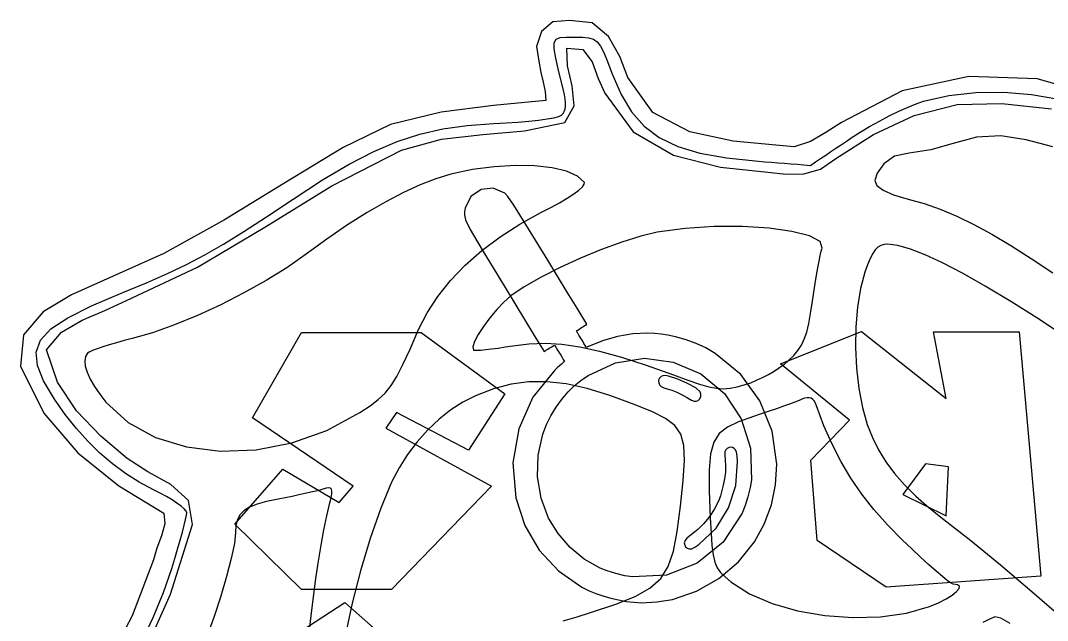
# Model space of a CAD drawing. Extents: x -68 to 38, y -28 to 81.
# Drawn here: x -67.47 to -34.13, y 36.39 to 55.87 of the extents above; entities that cross this region are included whole.
import ezdxf

# ---------------------------------------------------------------- set-up
doc = ezdxf.new("R2010")
doc.units = 0
for name, color, linetype in [('outer', 7, 'CONTINUOUS'), ('rose', 7, 'CONTINUOUS'), ('uros_logo', 7, 'CONTINUOUS')]:
    doc.layers.add(name, color=color, linetype=linetype)

msp = doc.modelspace()

# ---------------------------------------------------------------- linework, layer by layer
at = {"layer": 'outer', "color": 7}
for points in [[(-32.328703, 53.371988), (-34.461432, 53.984831), (-36.682728, 54.060828), (-38.84954, 53.589809), (-40.81881, 52.561625), (-41.3186, 52.239667), (-41.821255, 51.942791), (-42.354798, 51.771868), (-42.947263, 51.827758), (-44.335865, 51.961375), (-45.736817, 52.256084), (-46.943608, 52.887017), (-47.749709, 54.029279), (-48.010709, 54.711202), (-48.380237, 55.358635), (-48.907705, 55.802778), (-49.642535, 55.874845), (-50.188936, 55.836044), (-50.560607, 55.515498), (-50.719944, 55.028795), (-50.629314, 54.491582), (-50.574312, 54.187423), (-50.4974, 53.874386), (-50.434207, 53.566689), (-50.42037, 53.278542), (-52.116978, 53.116091), (-53.812986, 52.904771), (-55.456156, 52.49908), (-56.99425, 51.753529), (-58.925507, 50.586363), (-60.850858, 49.407242), (-62.819773, 48.309632), (-64.881713, 47.387014), (-65.817422, 46.967475), (-66.739865, 46.420534), (-67.381056, 45.672557), (-67.473012, 44.649887), (-66.717235, 43.128642), (-65.613801, 41.84029), (-64.277354, 40.763733), (-62.822538, 39.877855), (-62.782615, 39.526841), (-62.892748, 39.13726), (-63.050482, 38.740028), (-63.153344, 38.366122), (-63.853542, 36.547088), (-64.762327, 34.817454)], [(-63.581678, 35.064707), (-62.602939, 37.243609), (-61.884971, 39.507259), (-62.016988, 40.286642), (-62.591255, 40.812525), (-63.344368, 41.223179), (-64.012927, 41.656826), (-64.870875, 42.373804), (-65.658521, 43.199301), (-66.277982, 44.135799), (-66.631349, 45.18575), (-66.144873, 45.753993), (-65.475215, 46.145322), (-64.73443, 46.456064), (-64.034589, 46.782523), (-61.725219, 47.863375), (-59.536305, 49.168688), (-57.362921, 50.502225), (-55.100136, 51.667757), (-53.800103, 52.021872), (-52.455846, 52.168991), (-51.108133, 52.289136), (-49.797739, 52.562313), (-49.499149, 53.108418), (-49.555222, 53.750829), (-49.716007, 54.402714), (-49.731564, 54.977188), (-49.210497, 54.932558), (-48.913507, 54.535858), (-48.716271, 53.995375), (-48.494465, 53.51944), (-47.580854, 52.259823), (-46.268185, 51.501045), (-44.745683, 51.110102), (-43.202565, 50.953996), (-42.607964, 50.885551), (-42.032541, 50.898515), (-41.492463, 51.050002), (-41.003896, 51.397125), (-39.773502, 52.177878), (-38.456415, 52.78901), (-37.06299, 53.15018), (-35.603604, 53.181033), (-33.990326, 53.006172)]]:
    msp.add_lwpolyline(points, dxfattribs=at)
at = {"layer": 'rose', "color": 7}
for points in [[(-63.560421, 35.66883), (-63.171386, 36.488239), (-62.832592, 37.302351), (-62.562765, 38.077813), (-62.464631, 38.401465), (-62.373077, 38.712173), (-62.290109, 39.0025), (-62.217735, 39.265004), (-62.15796, 39.492289), (-62.112783, 39.676896), (-62.0842, 39.811424), (-62.074225, 39.888436), (-62.096371, 39.943861), (-62.15986, 40.01651), (-62.260235, 40.103309), (-62.393043, 40.201176), (-62.553832, 40.306993), (-62.738152, 40.417708), (-62.941547, 40.530196), (-63.159572, 40.6414), (-63.622156, 40.888635), (-64.06518, 41.168405), (-64.489598, 41.48156), (-64.896352, 41.828987), (-65.286401, 42.211559), (-65.660685, 42.630119), (-66.020164, 43.085575), (-66.365776, 43.578759), (-66.722342, 44.171883), (-66.927097, 44.673747), (-66.965536, 45.107105), (-66.823143, 45.494667), (-66.485413, 45.859183), (-65.937836, 46.223363), (-65.165907, 46.609959), (-64.155111, 47.041661), (-63.381629, 47.362688), (-62.70296, 47.661085), (-62.083374, 47.956442), (-61.487147, 48.268317), (-60.878547, 48.616257), (-60.221849, 49.019842), (-59.481322, 49.498642), (-58.621239, 50.07223), (-57.662519, 50.696924), (-56.798242, 51.210885), (-56.001875, 51.624135), (-55.246884, 51.946704), (-54.506726, 52.18857), (-53.754867, 52.359777), (-52.964777, 52.470351), (-52.109911, 52.530295), (-51.708893, 52.550854), (-51.325771, 52.577285), (-50.969576, 52.608541), (-50.649335, 52.643484), (-50.374075, 52.681031), (-50.152834, 52.72006), (-49.994631, 52.759504), (-49.908502, 52.798236), (-49.857731, 52.851235), (-49.819004, 52.918439), (-49.792331, 52.999772), (-49.777726, 53.095112), (-49.77508, 53.204406), (-49.784605, 53.327527), (-49.806222, 53.464404), (-49.839935, 53.614933), (-49.990885, 54.21082), (-50.095726, 54.650451), (-50.14941, 54.95749), (-50.146764, 55.155633), (-50.083002, 55.268515), (-49.952946, 55.319836), (-49.751556, 55.333251), (-49.473783, 55.333251), (-49.222141, 55.330287), (-49.02636, 55.312719), (-48.872968, 55.267457), (-48.748484, 55.181526), (-48.639439, 55.041929), (-48.532354, 54.835676), (-48.413757, 54.549711), (-48.270173, 54.171066), (-48.270162, 54.171066), (-48.270154, 54.171066), (-48.270144, 54.171066), (-48.270133, 54.171066), (-48.270123, 54.171066), (-48.270112, 54.171066), (-48.270101, 54.171066), (-48.270231, 54.168407), (-47.972355, 53.4773), (-47.629929, 52.905665), (-47.222857, 52.441366), (-46.731031, 52.072371), (-46.134364, 51.786544), (-45.412753, 51.571808), (-44.5461, 51.416069), (-43.514307, 51.307251), (-43.30312, 51.290477), (-43.091935, 51.273702), (-42.880747, 51.256928), (-42.669562, 51.240153), (-42.458377, 51.223379), (-42.247189, 51.206604), (-42.036004, 51.189829), (-41.824819, 51.173055), (-41.65897, 51.284259), (-41.493121, 51.395485), (-41.327273, 51.506692), (-41.161424, 51.617917), (-40.995578, 51.729121), (-40.829729, 51.840328), (-40.66388, 51.951554), (-40.498032, 52.062758), (-40.210787, 52.247641), (-39.902764, 52.432011), (-39.583563, 52.610972), (-39.262793, 52.779655), (-38.950058, 52.933184), (-38.654963, 53.066667), (-38.387115, 53.175209), (-38.156118, 53.253917), (-37.331706, 53.441621), (-36.452951, 53.538837), (-35.546721, 53.549102), (-34.639896, 53.475583), (-33.759342, 53.321839)], [(-33.953996, 51.772585), (-34.81972, 52.004309), (-35.643561, 52.129447), (-36.43012, 52.08292), (-37.183994, 51.886967), (-37.909783, 51.673022), (-38.612085, 51.572491), (-38.61209, 51.572491), (-38.612093, 51.572491), (-38.612098, 51.572491), (-38.612101, 51.572491), (-38.612106, 51.572491), (-38.612109, 51.572491), (-38.612114, 51.572491), (-38.61213, 51.57248), (-39.09691, 51.466779), (-39.444199, 51.216706), (-39.654093, 50.922828), (-39.72669, 50.685637), (-39.662078, 50.518415), (-39.46036, 50.36447), (-39.12163, 50.219584), (-38.645986, 50.07953), (-38.132933, 49.93131), (-37.610542, 49.745599), (-37.073038, 49.51938), (-36.514654, 49.249751), (-35.929623, 48.933754), (-35.312173, 48.56841), (-34.656533, 48.150776), (-33.956936, 47.677897)], [(-33.357951, 45.478567), (-34.385717, 46.166637), (-35.315814, 46.750151), (-36.147764, 47.250063), (-36.885793, 47.668464), (-37.534133, 48.00747), (-38.097013, 48.269145), (-38.57866, 48.455605), (-38.983303, 48.568942), (-39.315173, 48.611267), (-39.432674, 48.604176), (-39.536893, 48.574106), (-39.630902, 48.517261), (-39.717762, 48.429829), (-39.800545, 48.308089), (-39.882317, 48.148204), (-39.966145, 47.946414), (-40.055117, 47.698971), (-40.198807, 47.170151), (-40.297946, 46.572865), (-40.352876, 45.928679), (-40.363936, 45.259116), (-40.331479, 44.585707), (-40.255843, 43.930017), (-40.13737, 43.313551), (-39.976403, 42.757878), (-39.808194, 42.333519), (-39.607865, 41.93086), (-39.371082, 41.544521), (-39.093515, 41.169135), (-38.770832, 40.799311), (-38.398704, 40.429683), (-37.972796, 40.054869), (-37.488778, 39.669477), (-36.617381, 38.985887), (-35.652232, 38.195746), (-34.629162, 37.330628), (-33.584008, 36.422099)], [(-49.855831, 36.381324), (-49.392689, 36.516267), (-48.965474, 36.648447), (-48.146279, 36.922693), (-47.511539, 37.177206), (-47.033876, 37.444388), (-46.685904, 37.756575), (-46.440246, 38.14615), (-46.269521, 38.645471), (-46.146347, 39.286916), (-46.043345, 40.102865), (-45.955607, 40.941247), (-45.914144, 41.587505), (-45.934675, 42.076841), (-46.032939, 42.444376), (-46.224653, 42.725311), (-46.525535, 42.954805), (-46.951313, 43.168001), (-47.517711, 43.400083), (-48.338404, 43.702602), (-49.078581, 43.92736), (-49.753831, 44.075268), (-50.37974, 44.147187), (-50.971896, 44.144038), (-51.54588, 44.066613), (-52.117282, 43.915846), (-52.701691, 43.69263), (-53.1053, 43.488115), (-53.501227, 43.230996), (-53.884246, 42.926659), (-54.249122, 42.580512), (-54.59063, 42.197943), (-54.903535, 41.784355), (-55.182612, 41.345136), (-55.422626, 40.885674), (-55.773823, 40.041156), (-56.1154, 39.054787), (-56.42969, 38.001177), (-56.699034, 36.954903), (-56.905766, 35.990564)], [(-58.109474, 35.89444), (-58.03928, 36.542953), (-57.964228, 37.163443), (-57.884557, 37.754395), (-57.800502, 38.31433), (-57.712305, 38.841726), (-57.620204, 39.335068), (-57.524435, 39.792892), (-57.425241, 40.213664), (-57.386786, 40.376783), (-57.36427, 40.502745), (-57.359349, 40.594714), (-57.373689, 40.655902), (-57.408955, 40.689443), (-57.466814, 40.698518), (-57.548933, 40.686295), (-57.65697, 40.656026), (-57.753676, 40.628343), (-57.886303, 40.594524), (-58.048924, 40.555852), (-58.235598, 40.513665), (-58.440394, 40.469252), (-58.657373, 40.423947), (-58.880602, 40.379058), (-59.104146, 40.335902), (-59.484698, 40.25595), (-59.792192, 40.170849), (-60.033584, 40.075094), (-60.215835, 39.963255), (-60.345893, 39.829873), (-60.430726, 39.669438), (-60.477288, 39.476543), (-60.492528, 39.245689), (-60.529778, 38.888827), (-60.629391, 38.400951), (-60.779873, 37.818741), (-60.969727, 37.178953), (-61.187458, 36.51827), (-61.421567, 35.873433)], [(-35.333599, 36.294231), (-35.643818, 36.473253), (-35.831447, 36.508652), (-35.873423, 36.490105), (-35.955396, 36.452833), (-36.072512, 36.399144), (-36.219916, 36.331267)]]:
    msp.add_lwpolyline(points, dxfattribs=at)
for points in [[(-53.498817, 50.884252), (-53.982565, 50.738101), (-54.49514, 50.541185), (-55.037437, 50.293003), (-55.610366, 49.993069), (-56.21483, 49.640885), (-56.851735, 49.235919), (-57.521975, 48.777719), (-58.226459, 48.265732), (-58.826243, 47.847428), (-59.497031, 47.431533), (-60.218052, 47.028085), (-60.968547, 46.647115), (-61.727743, 46.298659), (-62.474873, 45.992766), (-63.189171, 45.739435), (-63.849875, 45.548713), (-64.110929, 45.48135), (-64.361082, 45.41227), (-64.594389, 45.343407), (-64.804894, 45.276735), (-64.986654, 45.214227), (-65.133726, 45.157815), (-65.240154, 45.109455), (-65.299992, 45.071135), (-65.366744, 44.966778), (-65.389339, 44.825935), (-65.369575, 44.653345), (-65.309255, 44.453783), (-65.21018, 44.232023), (-65.074155, 43.9928), (-64.902975, 43.740932), (-64.698452, 43.48113), (-63.978259, 42.824826), (-63.092013, 42.340739), (-62.078464, 42.030465), (-60.976358, 41.89558), (-59.824439, 41.937707), (-58.661456, 42.158402), (-57.526155, 42.559303), (-56.457284, 43.141987), (-56.12447, 43.367002), (-55.856854, 43.570019), (-55.635242, 43.778183), (-55.440437, 44.018668), (-55.25325, 44.318605), (-55.054479, 44.705179), (-54.824937, 45.205525), (-54.545426, 45.846814), (-54.272903, 46.386344), (-53.926783, 46.91623), (-53.511861, 47.431906), (-53.03292, 47.928801), (-52.49475, 48.402331), (-51.902136, 48.847963), (-51.259868, 49.261097), (-50.572735, 49.637175), (-50.256442, 49.801476), (-49.970827, 49.960216), (-49.720552, 50.110174), (-49.51028, 50.248114), (-49.344667, 50.370825), (-49.22838, 50.475044), (-49.16607, 50.55756), (-49.162393, 50.615136), (-49.381862, 50.822355), (-49.740301, 50.98287), (-50.214307, 51.095259), (-50.780478, 51.158042), (-51.415414, 51.169869), (-52.095716, 51.129123), (-52.797978, 51.034413)], [(-46.795391, 48.99859), (-47.334686, 48.871897), (-47.950535, 48.681173), (-48.612575, 48.439624), (-49.290454, 48.160465), (-49.953809, 47.85684), (-50.572293, 47.541967), (-51.115544, 47.22905), (-51.553207, 46.931245), (-51.779142, 46.734702), (-52.011729, 46.491098), (-52.237012, 46.220622), (-52.44104, 45.943516), (-52.609862, 45.680023), (-52.729525, 45.450352), (-52.78608, 45.274743), (-52.765575, 45.173423), (-52.727917, 45.165935), (-52.644793, 45.165935), (-52.521454, 45.174614), (-52.363146, 45.190409), (-52.175131, 45.212846), (-51.962652, 45.241336), (-51.730962, 45.275295), (-51.485309, 45.314107), (-50.966737, 45.377186), (-50.441557, 45.394146), (-49.893952, 45.361984), (-49.308083, 45.277907), (-48.668133, 45.13904), (-47.958264, 44.942516), (-47.162651, 44.685436), (-46.265468, 44.364941), (-45.801323, 44.195941), (-45.427361, 44.069584), (-45.123241, 43.983121), (-44.868622, 43.933872), (-44.643168, 43.919081), (-44.426535, 43.936041), (-44.19839, 43.982116), (-43.938387, 44.054548), (-43.761031, 44.114984), (-43.572582, 44.192351), (-43.378804, 44.283471), (-43.18547, 44.385145), (-42.998346, 44.494161), (-42.823205, 44.607339), (-42.66581, 44.721504), (-42.531934, 44.83342), (-42.365609, 44.996007), (-42.22824, 45.158416), (-42.115257, 45.332051), (-42.02209, 45.528319), (-41.944159, 45.758602), (-41.876897, 46.034287), (-41.815733, 46.366781), (-41.756093, 46.767503), (-41.714885, 47.055462), (-41.671747, 47.336317), (-41.627966, 47.603043), (-41.584815, 47.848659), (-41.543577, 48.066117), (-41.505533, 48.248396), (-41.47196, 48.388467), (-41.444139, 48.479311), (-41.510766, 48.698191), (-41.855074, 48.883269), (-42.424264, 49.029438), (-43.165534, 49.131607), (-44.026083, 49.184627), (-44.953106, 49.182775), (-45.893813, 49.12218)], [(-43.674441, 43.01622), (-44.154596, 42.846096), (-44.519965, 42.671929), (-44.784349, 42.461336), (-44.961549, 42.181883), (-45.065363, 41.801127), (-45.109596, 41.286674), (-45.108009, 40.606062), (-45.074475, 39.726916), (-45.049075, 39.223983), (-45.019918, 38.830225), (-44.980681, 38.525832), (-44.925041, 38.290988), (-44.846683, 38.105931), (-44.739286, 37.950821), (-44.596532, 37.805875), (-44.412099, 37.651281), (-43.806423, 37.263185), (-43.070882, 36.948352), (-42.241583, 36.711243), (-41.354633, 36.556391), (-40.446139, 36.488221), (-39.552215, 36.511266), (-38.708967, 36.630008), (-37.952503, 36.848909), (-37.663038, 36.971281), (-37.416677, 37.096082), (-37.219536, 37.217568), (-37.077735, 37.329918), (-36.997407, 37.427391), (-36.984654, 37.504144), (-37.045628, 37.55446), (-37.186436, 37.572425), (-37.250987, 37.601627), (-37.369517, 37.685309), (-37.535265, 37.817606), (-37.741466, 37.992644), (-37.981358, 38.204557), (-38.248172, 38.447508), (-38.535149, 38.715578), (-38.835525, 39.002945), (-39.323203, 39.497646), (-39.761847, 39.992134), (-40.156156, 40.493723), (-40.510803, 41.009716), (-40.830483, 41.547452), (-41.119879, 42.114235), (-41.383679, 42.717421), (-41.626569, 43.36429), (-41.662905, 43.452944), (-41.704097, 43.523127), (-41.750947, 43.575218), (-41.804245, 43.609551), (-41.864776, 43.626511), (-41.93334, 43.626413), (-42.010726, 43.609638), (-42.097726, 43.576549), (-42.19192, 43.537402), (-42.328445, 43.484839), (-42.500834, 43.421146), (-42.702619, 43.348613), (-42.927332, 43.269551), (-43.16851, 43.186244), (-43.419682, 43.101006)]]:
    msp.add_lwpolyline(points, close=True, dxfattribs=at)
at = {"layer": 'uros_logo', "color": 7}
for points in [[(-53.060405, 49.566723), (-53.027579, 49.3997), (-52.875223, 49.090735), (-52.485442, 48.428652), (-51.740343, 47.202267), (-51.423678, 46.682553), (-51.10701, 46.162839), (-50.790345, 45.643125), (-50.47368, 45.123411), (-50.431366, 45.150297), (-50.389049, 45.177182), (-50.346735, 45.204068), (-50.304421, 45.230953), (-50.262107, 45.257838), (-50.21979, 45.284724), (-50.177476, 45.311609), (-50.135162, 45.338494), (-50.094198, 45.271592), (-50.05323, 45.204689), (-50.012265, 45.137786), (-49.971301, 45.070884), (-49.930333, 45.003981), (-49.889365, 44.937079), (-49.848397, 44.870179), (-49.807429, 44.803276), (-49.822894, 44.790846), (-49.838358, 44.778415), (-49.853791, 44.765985), (-49.869255, 44.753554), (-49.908745, 44.719544), (-49.970567, 44.663755), (-50.046253, 44.593921), (-50.127329, 44.517779), (-50.835903, 43.641881), (-51.295072, 42.621005), (-51.487269, 41.512631), (-51.394915, 40.374238), (-51.101151, 39.480002), (-50.629595, 38.679669), (-50.002552, 38.003216), (-49.242327, 37.480622), (-49.004474, 37.360263), (-48.789196, 37.26688), (-48.567013, 37.188924), (-48.308453, 37.114853), (-47.805405, 37.011751), (-47.307418, 36.971566), (-46.808124, 36.994203), (-46.301143, 37.079526), (-45.518311, 37.342524), (-44.795848, 37.753271), (-44.160753, 38.29287), (-43.640023, 38.942424), (-43.322713, 39.523064), (-43.092765, 40.149225), (-42.955362, 40.802855), (-42.915686, 41.465893), (-43.065972, 42.541498), (-43.464547, 43.528541), (-44.087699, 44.384267), (-44.91172, 45.065912), (-45.221727, 45.246226), (-45.531248, 45.392185), (-45.854753, 45.509811), (-46.206709, 45.605129), (-46.452148, 45.657543), (-46.668033, 45.692525), (-46.877915, 45.71311), (-47.105346, 45.722319), (-47.591303, 45.699197), (-48.090688, 45.61618), (-48.577459, 45.479096), (-49.025564, 45.29375), (-49.043215, 45.285026), (-49.060866, 45.276302), (-49.078518, 45.267577), (-49.096169, 45.258853), (-49.136927, 45.325887), (-49.177686, 45.392923), (-49.218447, 45.45996), (-49.259205, 45.526994), (-49.299967, 45.594028), (-49.340728, 45.661061), (-49.381493, 45.728095), (-49.422254, 45.795129), (-49.38014, 45.822328), (-49.33803, 45.849527), (-49.295919, 45.876726), (-49.253805, 45.903925), (-49.211688, 45.931123), (-49.169568, 45.958322), (-49.127452, 45.985521), (-49.085335, 46.01272), (-49.402609, 46.532257), (-49.719881, 47.051797), (-50.037156, 47.571337), (-50.354431, 48.090874), (-51.064588, 49.251477), (-51.45882, 49.884754), (-51.648226, 50.164518), (-51.743913, 50.264573), (-52.126168, 50.431259), (-52.517923, 50.388892), (-52.846045, 50.164564), (-53.037385, 49.785363), (-53.048321, 49.727014), (-53.056268, 49.666364), (-53.060458, 49.610583), (-53.060205, 49.566848), (-53.060248, 49.56684), (-53.060291, 49.566831), (-53.060338, 49.56682)], [(-60.519241, 39.525265), (-58.956388, 41.30808), (-57.126998, 40.220449), (-56.666624, 40.758658), (-59.937714, 42.978765), (-58.350629, 45.748295), (-54.461668, 45.748295), (-51.747874, 43.752442), (-52.923042, 41.924775), (-55.261268, 43.146957), (-55.612607, 42.642385), (-52.18402, 40.758658), (-55.430878, 37.394857), (-58.350629, 37.394857)], [(-39.366228, 37.473347), (-41.607531, 38.987057), (-41.813488, 41.599607), (-40.553513, 42.900276), (-42.794815, 44.727943), (-40.165828, 45.781934), (-37.41569, 43.606676), (-37.827605, 45.770721), (-35.041121, 45.770721), (-34.338442, 37.83215)], [(-50.514775, 42.440511), (-50.396757, 42.753804), (-50.255888, 43.042686), (-50.085181, 43.319884), (-49.877647, 43.598126), (-49.686701, 43.819435), (-49.493371, 44.009241), (-49.281835, 44.181698), (-49.036271, 44.35097), (-48.150691, 44.761546), (-47.214029, 44.906846), (-46.275477, 44.786221), (-45.384226, 44.399024), (-44.61714, 43.759447), (-44.069908, 42.9387), (-43.768006, 41.989875), (-43.73691, 40.966071), (-43.779714, 40.706709), (-43.851559, 40.41267), (-43.941794, 40.122322), (-44.039768, 39.874033), (-44.654952, 38.939555), (-45.496657, 38.258398), (-46.500404, 37.868008), (-47.601712, 37.805818), (-47.84945, 37.846354), (-48.139838, 37.916456), (-48.42286, 38.002512), (-48.648505, 38.090897), (-49.167113, 38.390025), (-49.625799, 38.767267), (-50.01461, 39.212951), (-50.323595, 39.717414), (-50.568292, 40.36555), (-50.683162, 41.055945), (-50.666034, 41.757866), (-50.514781, 42.440585), (-50.514775, 42.440568), (-50.514771, 42.440548), (-50.514765, 42.440531)], [(-46.746599, 44.110456), (-46.721388, 44.046079), (-46.669561, 43.993469), (-46.589133, 43.951205), (-46.47812, 43.917868), (-46.327588, 43.873443), (-46.161391, 43.80731), (-45.98785, 43.723161), (-45.815285, 43.624692), (-45.686686, 43.550283), (-45.597236, 43.513886), (-45.530364, 43.51132), (-45.4695, 43.538719), (-45.413077, 43.593807), (-45.381667, 43.665069), (-45.37761, 43.742446), (-45.403246, 43.815883), (-45.548731, 43.943952), (-45.812041, 44.093535), (-46.128593, 44.232489), (-46.433799, 44.328686), (-46.539978, 44.346762), (-46.617849, 44.343169), (-46.675136, 44.316141), (-46.719565, 44.263933), (-46.743987, 44.223306), (-46.754732, 44.194656), (-46.754502, 44.162373), (-46.746003, 44.110838), (-46.746152, 44.110718), (-46.7463, 44.110595), (-46.746449, 44.110476)], [(-45.904051, 38.841634), (-45.89074, 38.818512), (-45.875187, 38.788564), (-45.852742, 38.764017), (-45.828227, 38.745029), (-45.756184, 38.716199), (-45.67791, 38.722956), (-45.579595, 38.769382), (-45.447431, 38.859587), (-44.886827, 39.395908), (-44.479489, 40.047442), (-44.241812, 40.779049), (-44.19019, 41.555576), (-44.204412, 41.73778), (-44.22394, 41.85668), (-44.253337, 41.930206), (-44.297161, 41.976279), (-44.352496, 42.007309), (-44.407131, 42.0182), (-44.462994, 42.00902), (-44.522011, 41.979825), (-44.571306, 41.933738), (-44.598466, 41.866297), (-44.605835, 41.766217), (-44.595756, 41.622205), (-44.580991, 41.409104), (-44.586375, 41.208407), (-44.61386, 40.995548), (-44.665398, 40.745951), (-44.708804, 40.567336), (-44.746616, 40.43734), (-44.788713, 40.326206), (-44.844973, 40.20417), (-44.94144, 40.021635), (-45.049038, 39.848708), (-45.167179, 39.686269), (-45.295272, 39.53521), (-45.391731, 39.433447), (-45.483038, 39.347443), (-45.590589, 39.258351), (-45.73578, 39.147337), (-45.837734, 39.063325), (-45.895271, 38.992514), (-45.923828, 38.91159), (-45.904035, 38.841622), (-45.90404, 38.841625), (-45.904044, 38.841631), (-45.904049, 38.841634)], [(-37.41569, 39.79437), (-37.342999, 41.386566), (-38.082023, 41.476268), (-38.821047, 40.489554)], [(-54.615616, 34.925865), (-55.558104, 33.772019), (-56.929559, 35.468573), (-58.428612, 33.927413), (-59.33932, 35.421448), (-56.93881, 36.975857)]]:
    msp.add_lwpolyline(points, close=True, dxfattribs=at)

doc.saveas('drawing.dxf')
